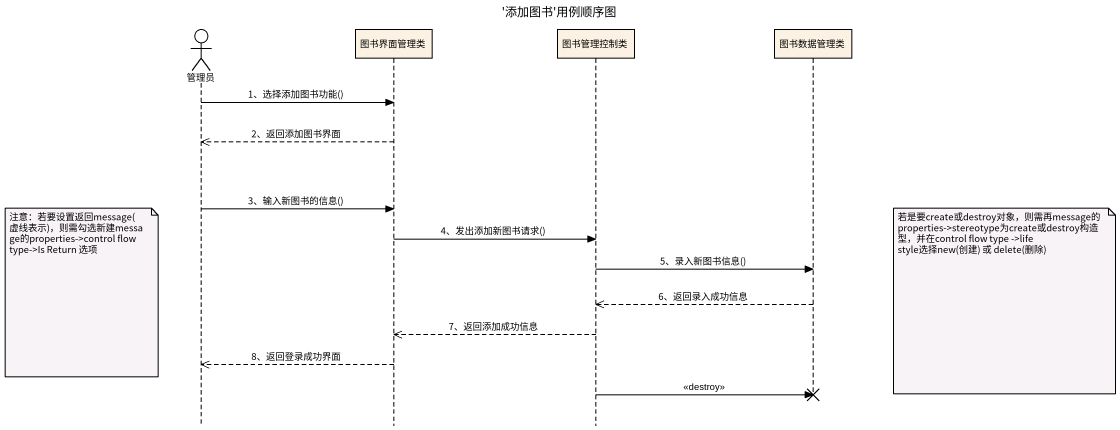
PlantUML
@startuml
title '添加图书'用例顺序图
hide footbox
actor 管理员
participant 图书界面管理类
participant 图书管理控制类
participant 图书数据管理类

管理员 -> 图书界面管理类 : 1、选择添加图书功能()
图书界面管理类 -->> 管理员 : 2、返回添加图书界面
管理员 -> 图书界面管理类 : 3、输入新图书的信息()
图书界面管理类 -> 图书管理控制类 : 4、发出添加新图书请求()
图书管理控制类 -> 图书数据管理类 : 5、录入新图书信息()
note left of 管理员 : 注意：若要设置返回message(虚线表示)，则需勾选新建message的properties->control flow type->Is Return 选项
note right of 图书数据管理类 : 若是要create或destroy对象，则需再message的properties->stereotype为create或destroy构造型，并在control flow type ->life style选择new(创建) 或 delete(删除)
图书数据管理类 -->> 图书管理控制类 : 6、返回录入成功信息
图书管理控制类 -->> 图书界面管理类 : 7、返回添加成功信息
图书界面管理类 -->> 管理员 : 8、返回登录成功界面
图书管理控制类 -> 图书数据管理类 !! : <<destroy>>
@enduml
